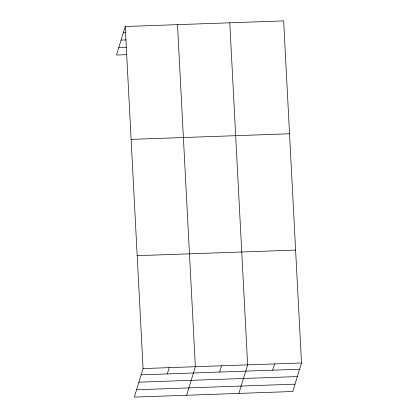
<?xml version="1.0" encoding="UTF-8"?>
<svg xmlns="http://www.w3.org/2000/svg" width="418" height="418" viewBox="0 0 418 418"><rect width="100%" height="100%" fill="white"/><g stroke="black" fill="none" stroke-linecap="round" stroke-linejoin="round"><path stroke-width="0.63" d="M125.222 26.496L143.076 368.566L134.35 397.1L292.778 391.504L301.503 362.97L283.65 20.9L125.222 26.496L116.497 55.03L126.701 54.669M167.299 373.906L169.217 367.641M186.632 395.256L195.358 366.717L177.504 24.646M219.581 372.057L221.498 365.797M238.913 393.406L247.639 364.872L229.785 22.802M272.656 370.186L274.569 363.921M123.305 32.756L125.86 32.667M121.058 40.107L126.163 39.924M118.743 47.678L126.398 47.406M131.116 139.377L289.538 133.781M137.182 255.68L295.61 250.089M143.076 368.566L301.503 362.97M141.164 374.826L299.586 369.235M138.912 382.177L297.339 376.581M136.597 389.748L295.024 384.158"/></g></svg>
